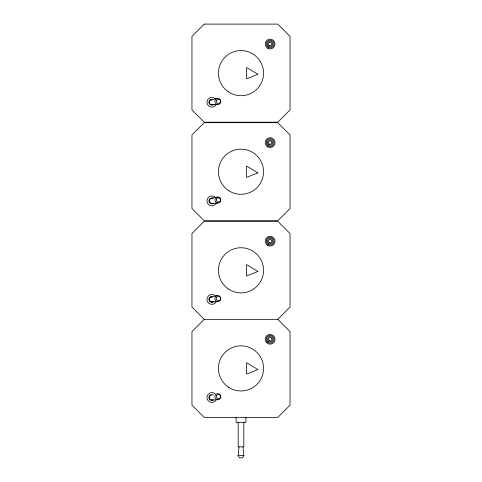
<?xml version="1.0" encoding="UTF-8"?>
<svg xmlns="http://www.w3.org/2000/svg" width="482" height="482" viewBox="0 0 482 482"><rect width="100%" height="100%" fill="white"/><g stroke="black" fill="none" stroke-linecap="round" stroke-linejoin="round"><path stroke-width="0.72" d="M242.964 446.862L243.94 455.448L242.47 457.9L239.53 457.9L238.06 455.448L239.036 446.862M204.217 319.349L191.957 331.61L191.957 405.175L204.217 417.436L277.783 417.436L290.043 405.175L290.043 331.61L277.783 319.349L204.217 319.349L191.957 307.088L191.957 233.523L204.217 221.262L277.783 221.262L290.043 233.523L290.043 307.088L277.783 319.349M210.941 99.931L217.075 98.497M210.941 198.512L217.075 197.072M210.941 297.087L217.075 295.653M211.604 104.702L217.9 104.461A3.037 2.934 82.3 0 0 220.395 99.901A3.037 2.934 82.3 0 0 215.303 99.913A3.037 2.934 82.3 0 0 217.9 104.461M211.604 203.284L217.9 203.043A3.037 2.934 82.3 0 0 220.395 198.482A3.037 2.934 82.3 0 0 215.303 198.494A3.037 2.934 82.3 0 0 217.9 203.043M211.604 301.865L217.9 301.624A3.037 2.934 82.3 0 0 220.395 297.063A3.037 2.934 82.3 0 0 215.303 297.075A3.037 2.934 82.3 0 0 217.9 301.624M211.604 399.952L217.9 399.711A3.037 2.934 82.3 0 0 220.395 395.15A3.037 2.934 82.3 0 0 215.303 395.162A3.037 2.934 82.3 0 0 217.9 399.711M238.06 455.448L243.94 455.448M245.904 417.436L245.904 422.34L236.096 422.34L236.096 417.436M243.832 422.34L243.832 446.862L238.168 446.862L238.168 422.34M216.129 399.964A4.904 4.904 0 0 1 209.068 401.53A4.904 4.904 0 0 1 208.122 394.36A4.904 4.904 0 0 1 215.346 394.047M212.213 399.867A2.428 2.35 82.3 0 1 209.248 397.843A2.428 2.35 82.3 0 1 211.55 395.095M213.351 400.06A2.94 2.94 0 0 1 208.935 397.511A2.94 2.94 0 0 1 213.351 394.963M216.129 301.877A4.904 4.904 0 0 1 209.068 303.443A4.904 4.904 0 0 1 208.122 296.273A4.904 4.904 0 0 1 215.346 295.954M212.773 301.533A2.428 2.35 82.3 0 1 209.248 299.756A2.428 2.35 82.3 0 1 212.158 297.087M213.96 301.503A2.94 2.94 0 0 1 209.037 300.184A2.94 2.94 0 0 1 212.64 296.581M216.129 203.296A4.904 4.904 0 0 1 209.068 204.862A4.904 4.904 0 0 1 208.122 197.692A4.904 4.904 0 0 1 215.346 197.379M212.213 203.199A2.428 2.35 82.3 0 1 209.248 201.175A2.428 2.35 82.3 0 1 211.55 198.427M213.351 203.392A2.94 2.94 0 0 1 208.935 200.843A2.94 2.94 0 0 1 213.351 198.295M216.129 104.715A4.904 4.904 0 0 1 209.068 106.281A4.904 4.904 0 0 1 208.122 99.111A4.904 4.904 0 0 1 215.346 98.798M212.773 104.377A2.428 2.35 82.3 0 1 209.248 102.594A2.428 2.35 82.3 0 1 212.158 99.925M213.96 104.347A2.94 2.94 0 0 1 209.037 103.028A2.94 2.94 0 0 1 212.64 99.425M204.217 24.1L191.957 36.361L191.957 109.926L204.217 122.187L277.783 122.187L290.043 109.926L290.043 36.361L277.783 24.1L204.217 24.1M204.217 122.681L191.957 134.942L191.957 208.507L204.217 220.768L277.783 220.768L290.043 208.507L290.043 134.942L277.783 122.681L204.217 122.681M257.888 74.3L246.627 78.825L246.627 67.456L257.888 74.3M257.888 172.881L246.627 177.406L246.627 166.037L257.888 172.881M257.888 271.462L246.627 275.981L246.627 264.618L257.888 271.462M257.888 369.549L246.627 374.074L246.627 362.705L257.888 369.549M216.623 395.529A2.151 2.073 82.3 0 0 218.454 398.747A2.151 2.073 82.3 0 0 220.22 395.523A2.151 2.073 82.3 0 0 216.623 395.529M268.185 341.208A2.741 2.741 0 0 0 272.764 339.985A2.741 2.741 0 0 0 269.414 336.629A2.741 2.741 0 0 0 268.185 341.208M269.287 340.72A1.669 1.669 0 0 0 271.788 339.274A1.669 1.669 0 0 0 269.287 337.828A1.669 1.669 0 0 0 269.287 340.72M267.383 342.009A3.874 3.874 0 0 0 273.86 340.274A3.874 3.874 0 0 0 269.119 335.532A3.874 3.874 0 0 0 267.383 342.009M228.408 387.124A22.57 22.57 0 0 0 263.515 369.935A22.57 22.57 0 0 0 231.077 348.125A22.57 22.57 0 0 0 228.408 387.124M266.654 342.744A4.904 4.904 0 0 0 274.861 340.545A4.904 4.904 0 0 0 268.854 334.538A4.904 4.904 0 0 0 266.654 342.744M216.623 297.436A2.151 2.073 82.3 0 0 218.454 300.66A2.151 2.073 82.3 0 0 220.22 297.43A2.151 2.073 82.3 0 0 216.623 297.436M268.751 243.555A2.741 2.741 0 0 0 272.86 241.187A2.741 2.741 0 0 0 268.751 238.813A2.741 2.741 0 0 0 268.751 243.555M269.287 242.633A1.669 1.669 0 0 0 271.788 241.187A1.669 1.669 0 0 0 269.287 239.735A1.669 1.669 0 0 0 269.287 242.633M268.185 244.537A3.874 3.874 0 0 0 273.993 241.187A3.874 3.874 0 0 0 268.185 237.831A3.874 3.874 0 0 0 268.185 244.537M228.408 289.031A22.57 22.57 0 0 0 263.515 271.848A22.57 22.57 0 0 0 231.077 250.031A22.57 22.57 0 0 0 228.408 289.031M267.667 245.428A4.904 4.904 0 0 0 275.023 241.187A4.904 4.904 0 0 0 267.667 236.939A4.904 4.904 0 0 0 267.667 245.428M216.623 198.861A2.151 2.073 82.3 0 0 218.454 202.078A2.151 2.073 82.3 0 0 220.22 198.849A2.151 2.073 82.3 0 0 216.623 198.861M268.185 144.54A2.741 2.741 0 0 0 272.764 143.311A2.741 2.741 0 0 0 269.414 139.961A2.741 2.741 0 0 0 268.185 144.54M269.287 144.052A1.669 1.669 0 0 0 271.788 142.606A1.669 1.669 0 0 0 269.287 141.16A1.669 1.669 0 0 0 269.287 144.052M268.185 145.956A3.874 3.874 0 0 0 273.993 142.606A3.874 3.874 0 0 0 268.185 139.25A3.874 3.874 0 0 0 268.185 145.956M228.408 190.456A22.57 22.57 0 0 0 263.515 173.267A22.57 22.57 0 0 0 231.077 151.45A22.57 22.57 0 0 0 228.408 190.456M267.667 146.853A4.904 4.904 0 0 0 275.023 142.606A4.904 4.904 0 0 0 267.667 138.358A4.904 4.904 0 0 0 267.667 146.853M216.623 100.28A2.151 2.073 82.3 0 0 218.454 103.497A2.151 2.073 82.3 0 0 220.22 100.274A2.151 2.073 82.3 0 0 216.623 100.28M268.185 45.959A2.741 2.741 0 0 0 272.764 44.736A2.741 2.741 0 0 0 269.414 41.38A2.741 2.741 0 0 0 268.185 45.959M269.287 45.471A1.669 1.669 0 0 0 271.788 44.025A1.669 1.669 0 0 0 269.287 42.579A1.669 1.669 0 0 0 269.287 45.471M268.185 47.381A3.874 3.874 0 0 0 273.993 44.025A3.874 3.874 0 0 0 268.185 40.669A3.874 3.874 0 0 0 268.185 47.381M228.408 91.875A22.57 22.57 0 0 0 263.515 74.686A22.57 22.57 0 0 0 231.077 52.875A22.57 22.57 0 0 0 228.408 91.875M267.667 48.272A4.904 4.904 0 0 0 275.023 44.025A4.904 4.904 0 0 0 267.667 39.777A4.904 4.904 0 0 0 267.667 48.272"/></g></svg>
